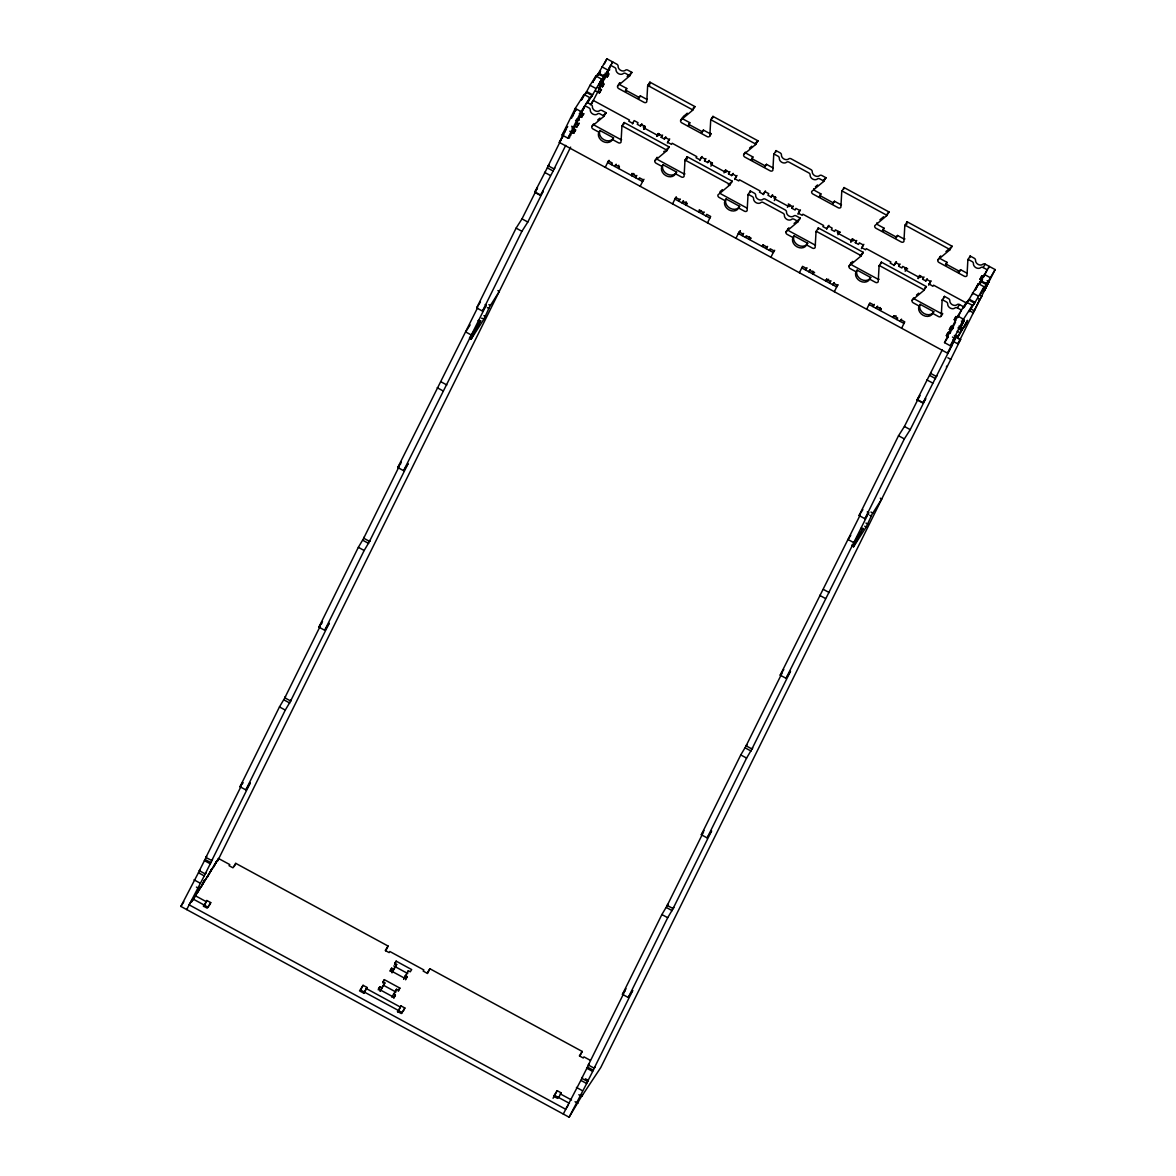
<?xml version="1.0" encoding="UTF-8"?>
<svg xmlns="http://www.w3.org/2000/svg" width="1176" height="1176" viewBox="0 0 1176 1176"><rect width="100%" height="100%" fill="white"/><g stroke="black" fill="none" stroke-linecap="round" stroke-linejoin="round"><path stroke-width="1.5" d="M942.682 313.801L941.256 316.021A2.205 1.779 32.5 0 1 938.536 316.565L932.7 313.404A7.747 6.218 32.5 0 1 923.145 315.3A7.747 6.218 32.5 0 1 919.117 306.025L913.296 302.864A2.205 1.779 32.5 0 1 912.135 300.218L923.954 290.34A2.205 1.779 32.5 0 0 924.262 289.928L879.222 265.467A2.205 1.779 32.5 0 0 879.089 265.967L878.207 281.784A2.205 1.779 32.5 0 1 875.473 282.328L869.652 279.168A7.747 6.218 32.5 0 1 860.097 281.064A7.747 6.218 32.5 0 1 856.054 271.788L850.233 268.628A2.205 1.779 32.5 0 1 849.087 265.982L860.905 256.103A2.205 1.779 32.5 0 0 861.2 255.692L816.173 231.246A2.205 1.779 32.5 0 0 816.026 231.745L815.144 247.548A2.205 1.779 32.5 0 1 812.41 248.092L806.589 244.931A7.747 6.218 32.5 0 1 797.034 246.828A7.747 6.218 32.5 0 1 793.006 237.552L787.185 234.391A2.205 1.779 32.5 0 1 786.024 231.745L797.842 221.867A2.205 1.779 32.5 0 0 798.151 221.456L794.05 219.236A2.205 1.779 32.5 0 0 791.698 219.309A4.425 3.557 32.5 0 1 786.994 219.442A4.425 3.557 32.5 0 1 784.377 215.326A2.205 1.779 32.5 0 0 783.069 213.268L763.239 202.507A2.205 1.779 32.5 0 0 760.887 202.566A4.425 3.557 32.5 0 1 756.168 202.713A4.425 3.557 32.5 0 1 753.566 198.597A2.205 1.779 32.5 0 0 752.258 196.539L748.171 194.319A2.205 1.779 32.5 0 0 748.024 194.819L747.142 210.636A2.205 1.779 32.5 0 1 744.408 211.166L738.587 208.005A7.747 6.218 32.5 0 1 729.032 209.901A7.747 6.218 32.5 0 1 725.004 200.64L719.168 197.465A2.205 1.779 32.5 0 1 718.021 194.819L729.84 184.941L732.266 181.207L687.225 156.746L685.108 160.083A2.205 1.779 32.5 0 0 684.961 160.583L684.079 176.4A2.205 1.779 32.5 0 1 681.345 176.944L675.524 173.783A7.747 6.218 32.5 0 1 665.969 175.68A7.747 6.218 32.5 0 1 661.941 166.404L656.12 163.243A2.205 1.779 32.5 0 1 654.958 160.583L666.777 150.719L669.217 146.971L624.177 122.524L622.045 125.847A2.205 1.779 32.5 0 0 621.913 126.347L621.031 142.164A2.205 1.779 32.5 0 1 618.297 142.708L612.476 139.547A7.747 6.218 32.5 0 1 602.92 141.443A7.747 6.218 32.5 0 1 598.878 132.168L593.057 129.007A2.205 1.779 32.5 0 1 591.91 126.361L593.321 124.127M623.971 124.009L624.03 123.024A2.205 1.779 32.5 0 1 624.177 122.524M711.23 133.814L709.819 136.034A2.205 1.779 32.5 0 1 707.085 136.578L681.845 122.877A2.205 1.779 32.5 0 1 680.698 120.217L692.517 110.353L694.942 106.604L649.916 82.158L647.785 85.48A2.205 1.779 32.5 0 0 647.638 85.98L646.756 101.797A2.205 1.779 32.5 0 1 644.036 102.341L618.796 88.641A2.205 1.779 32.5 0 1 617.635 85.995L619.767 82.658M649.593 85.613L649.769 82.658A2.205 1.779 32.5 0 1 649.916 82.158M686.975 159.23L687.093 157.246A2.205 1.779 32.5 0 1 687.225 156.746M709.819 136.034L710.701 120.217A2.205 1.779 32.5 0 1 710.848 119.717L712.965 116.38L758.005 140.841L755.565 144.575L743.761 154.453A2.205 1.779 32.5 0 0 744.908 157.114L770.148 170.814A2.205 1.779 32.5 0 0 772.867 170.27L773.749 154.453A2.205 1.779 32.5 0 1 773.896 153.953L777.997 156.173A2.205 1.779 32.5 0 1 779.291 158.231A4.425 3.557 32.5 0 0 781.908 162.347A4.425 3.557 32.5 0 0 786.612 162.214A2.205 1.779 32.5 0 1 788.978 162.141L808.809 172.901A2.205 1.779 32.5 0 1 810.117 174.959A4.425 3.557 32.5 0 0 812.719 179.075A4.425 3.557 32.5 0 0 817.438 178.943A2.205 1.779 32.5 0 1 819.79 178.87L823.891 181.089A2.205 1.779 32.5 0 1 823.582 181.501L811.763 191.379A2.205 1.779 32.5 0 0 812.91 194.025L838.15 207.726A2.205 1.779 32.5 0 0 840.884 207.182L841.766 191.379A2.205 1.779 32.5 0 1 841.898 190.879L886.939 215.326A2.205 1.779 32.5 0 1 886.63 215.737L874.826 225.616A2.205 1.779 32.5 0 0 875.973 228.262L901.213 241.962A2.205 1.779 32.5 0 0 903.932 241.418L904.814 225.601A2.205 1.779 32.5 0 1 904.961 225.101L950.002 249.562A2.205 1.779 32.5 0 1 949.693 249.974L937.875 259.852A2.205 1.779 32.5 0 0 939.036 262.498L964.261 276.198A2.205 1.779 32.5 0 0 966.995 275.654L967.877 259.837A2.205 1.779 32.5 0 1 968.024 259.337L972.111 261.557A2.205 1.779 32.5 0 1 973.419 263.615A4.425 3.557 32.5 0 0 976.021 267.731A4.425 3.557 32.5 0 0 980.74 267.599A2.205 1.779 32.5 0 1 983.092 267.525L987.193 269.745L985.341 273.479M712.774 117.879L712.818 116.88A2.205 1.779 32.5 0 1 712.965 116.38M750.082 192.467L750.141 191.482A2.205 1.779 32.5 0 1 750.288 190.982L754.389 193.202A2.205 1.779 32.5 0 1 755.683 195.26A4.425 3.557 32.5 0 0 758.299 199.376A4.425 3.557 32.5 0 0 763.003 199.244A2.205 1.779 32.5 0 1 765.37 199.17L785.2 209.945A2.205 1.779 32.5 0 1 786.509 211.989A4.425 3.557 32.5 0 0 789.111 216.105A4.425 3.557 32.5 0 0 793.829 215.972A2.205 1.779 32.5 0 1 796.181 215.899L800.268 218.119L797.842 221.867M775.822 152.116L775.881 151.116A2.205 1.779 32.5 0 1 776.028 150.616L780.114 152.836A2.205 1.779 32.5 0 1 781.423 154.894A4.425 3.557 32.5 0 0 784.024 159.01A4.425 3.557 32.5 0 0 788.743 158.878A2.205 1.779 32.5 0 1 791.095 158.804L810.94 169.579A2.205 1.779 32.5 0 1 812.234 171.637A4.425 3.557 32.5 0 0 814.85 175.738A4.425 3.557 32.5 0 0 819.554 175.606A2.205 1.779 32.5 0 1 821.921 175.533L826.008 177.752L823.582 181.501M818.099 229.394L818.158 228.409A2.205 1.779 32.5 0 1 818.29 227.909L863.331 252.355L860.905 256.103M843.824 189.027L843.883 188.042A2.205 1.779 32.5 0 1 844.03 187.543L889.071 211.989L886.63 215.737M881.147 263.63L881.206 262.645A2.205 1.779 32.5 0 1 881.353 262.145L926.394 286.591L923.954 290.34M906.828 224.249L906.946 222.279A2.205 1.779 32.5 0 1 907.093 221.779L952.119 246.225L949.693 249.974M941.256 316.021L942.138 300.203A2.205 1.779 32.5 0 1 942.285 299.704L946.386 301.923A2.205 1.779 32.5 0 1 947.68 303.981A4.425 3.557 32.5 0 0 950.296 308.097A4.425 3.557 32.5 0 0 955 307.965A2.205 1.779 32.5 0 1 957.367 307.891L961.453 310.111L959.16 314.771M944.21 297.866L944.269 296.881A2.205 1.779 32.5 0 1 944.416 296.367L948.503 298.601A2.205 1.779 32.5 0 1 949.811 300.659A4.425 3.557 32.5 0 0 952.413 304.775A4.425 3.557 32.5 0 0 957.132 304.628A2.205 1.779 32.5 0 1 959.484 304.555L963.585 306.774L962.894 308.171M969.95 257.5L969.994 256.515A2.205 1.779 32.5 0 1 970.141 256.015L974.242 258.235A2.205 1.779 32.5 0 1 975.536 260.293A4.425 3.557 32.5 0 0 978.153 264.409A4.425 3.557 32.5 0 0 982.857 264.262A2.205 1.779 32.5 0 1 985.223 264.188L995.131 269.583L972.581 313.918M989.031 281.284L984.209 290.795L989.09 281.226M471.003 339.276L480.646 320.725M853.423 546.899L863.111 528.362L853.894 542.695L848.072 539.534L850.748 535.315M481.572 318.211L484.071 318.872L489.657 306.657L499.33 291.383L497.874 290.59M851.865 545.62L853.614 546.722L866.389 526.657L872.077 514.265L881.75 499.006L880.295 498.212M601.656 80.13L603.112 80.923L601.862 83.128L606.698 73.618L605.478 75.632L603.979 74.941M581.826 112.764L577.137 121.804L581.826 112.764L580.371 111.985M606.493 74.073L605.037 73.279M964.247 320.386L959.543 329.471L964.247 320.386L962.424 319.402M571.507 118.232L574.403 112.352M578.827 1094.724L581.738 1096.297L582.532 1094.709L569.111 1117.2L180.869 906.417L200.067 869.593L199.361 870.71L205.183 873.871L205.903 872.754L186.69 909.592M240.022 786.729L279.462 706.923L285.518 696.692L284.812 697.809L290.634 700.97L291.354 699.852L285.283 710.083L245.843 789.89L240.022 786.729L242.712 782.496M318.902 627.117L358.342 547.325L364.398 537.094L363.693 538.211L369.514 541.372L370.234 540.254L364.163 550.486L324.723 630.292L318.902 627.117L322.489 621.501M369.514 541.372L408.087 463.653L403.603 470.679L397.782 467.519L477.662 307.612M476.662 307.921L516.102 228.129L521.997 218.868L537.505 187.837L534.668 192.276L540.49 195.436L543.327 190.997L527.818 222.029L521.923 231.29L482.483 311.081L476.662 307.921L480.44 301.997M571.639 126.229L574.549 127.817L567.935 138.18L562.113 135.019L575.255 108.427L584.119 94.536L589.94 97.696L587.368 102.885M199.361 870.71L206.653 856.29L205.932 857.407L211.768 860.567L212.474 859.45L205.183 873.871M205.932 857.407L241.418 785.627M284.812 697.809L320.298 626.014M363.693 538.211L399.178 466.416M534.668 192.276L548.942 164.684L548.222 165.801L554.058 168.962L554.763 167.845L540.49 195.436M950.384 348.728L947.562 353.182L559.32 142.399L563.833 133.256M564.245 132.418L565.068 130.756M548.222 165.801L561.437 139.062L559.32 142.399M561.849 138.239L562.672 136.578M563.495 134.902L563.907 134.079M564.73 132.418L565.156 131.55M565.965 129.919L566.376 129.095M567.2 127.434L567.596 126.596M572.815 116.042L573.388 114.895M574.05 113.543L574.461 112.72M575.284 111.058L575.696 110.221M562.143 137.959L562.745 136.754M581.547 99.725L581.488 100.092M581.752 99.328L582.737 97.329M582.928 96.932L584.119 94.536M582.723 98.005L581.929 99.387M601.745 79.189L591.263 97.049L592.057 95.447L586.236 92.287L585.442 93.889L590.014 85.275L595.923 76.014L601.745 79.189L598.584 85.569L603.861 76.94L598.04 73.779L594.571 79.38M593.351 81.203L592.763 82.408L593.292 81.57M593.748 80.409L595.923 76.014M594.468 79.586L593.909 80.6M598.04 73.779L597.246 75.367L606.889 58.8L616.812 64.18A2.205 1.779 32.5 0 1 618.12 66.238A4.425 3.557 32.5 0 0 620.722 70.354A4.425 3.557 32.5 0 0 625.441 70.222A2.205 1.779 32.5 0 1 627.793 70.148L631.894 72.368L629.454 76.117L617.635 85.995M598.481 74.867L599.231 73.353M598.599 75.102L600.568 71.104M604.435 63.783L606.889 58.8M403.603 470.679L486.261 305.157L485.173 304.569M567.935 138.18L581.076 111.588L589.94 97.696M191.247 902.065L192.835 898.876L204.021 904.947L203.316 906.064L207.196 908.166L210.739 902.609L206.858 900.507L203.786 906.402L206.858 900.507M211.768 860.567L250.326 782.848L245.843 789.89M290.634 700.97L329.207 623.251L324.723 630.292M569.772 131.212L573.653 133.314L575.226 130.124L573.285 129.066L574.741 126.141L576.857 122.804L578.798 123.862L579.195 123.068M574.741 126.141L576.681 127.199L578.254 124.009L576.313 122.951L580.665 114.631M579.606 116.306L581.547 117.35L583.12 114.16L581.179 113.102L584.854 105.664L588.955 107.883A2.205 1.779 32.5 0 1 590.264 109.941A4.425 3.557 32.5 0 0 592.866 114.057A4.425 3.557 32.5 0 0 597.584 113.91A2.205 1.779 32.5 0 1 599.936 113.852L604.023 116.071A2.205 1.779 32.5 0 1 603.729 116.483L591.91 126.361M192.585 900.331L218.56 858.509L229.761 864.58L229.055 865.698L232.936 867.8L235.759 863.36L388.095 946.048L385.728 950.84M554.058 168.962L565.715 145.368M569.272 138.165L569.698 137.313M570.331 136.004L570.977 134.711M571.624 133.417L572.05 132.55M573.285 129.066L576.857 122.804M581.179 113.102L584.913 106.516M586.295 103.723L586.986 102.327L591.072 104.546A2.205 1.779 32.5 0 1 592.381 106.604A4.425 3.557 32.5 0 0 594.997 110.72A4.425 3.557 32.5 0 0 599.701 110.588A2.205 1.779 32.5 0 1 602.053 110.515L606.154 112.734L603.729 116.483M573.271 130.404L572.256 132.124M573.462 130.007L574.447 128.022M195.731 895.303L191.6 901.874M196.127 894.495L200.111 887.086L199.317 888.688L196.407 887.101M202.39 883.867L204.595 880.06L201.449 886.439M581.547 117.35L583.869 113.616M207.344 877.178L211.915 868.579L211.121 870.167M214.194 865.36L216.399 861.538L213.635 867.124M603.861 76.94L603.067 78.527L612.725 61.96L611.902 63.622M591.249 104.105L592.454 102.003M218.56 858.509L197.509 892.613M591.66 103.606L600.392 86.906M595.512 90.846L599.393 92.948L600.965 89.758L599.025 88.7L602.715 82.511M603.876 75.146L607.272 76.984L608.859 73.794L606.919 72.736L610.594 65.297L614.695 67.517A2.205 1.779 32.5 0 1 615.989 69.575A4.425 3.557 32.5 0 0 618.605 73.691A4.425 3.557 32.5 0 0 623.309 73.544A2.205 1.779 32.5 0 1 625.676 73.485L629.763 75.705A2.205 1.779 32.5 0 1 629.454 76.117M570.625 147.132L217.369 861.449M599.025 88.7L603.685 80.247M609.727 68.017L604.42 79.38M600.466 85.775L602.406 86.833L603.994 83.643L600.113 81.526M209.166 905.799L210.739 902.609M234.186 866.55L235.759 863.36M605.258 167.345L608.418 160.95L612.299 163.067L611.505 164.655M632.467 123.98L634.143 120.584L638.024 122.701L637.245 124.288L640.479 126.052L641.89 123.833M618.62 168.521L619.414 166.933L615.533 164.816L614.739 166.419L616.165 164.199M640.479 126.052L641.273 124.45L645.154 126.567L643.772 129.36M644.242 128.89L644.977 127.39M631.924 175.812L633.1 173.416M656.708 136.387L658.09 133.594L661.97 135.696L661.177 137.298L664.425 139.047L665.837 136.828M657.178 135.916L658.369 133.52A1.661 0.985 26.3 0 1 659.295 135.137A1.661 0.985 26.3 0 1 657.296 135.181L644.36 128.155A1.661 0.985 26.3 0 1 645.007 126.302M638.686 179.413L639.479 177.811L643.36 179.928L640.2 186.308M664.425 139.047L665.204 137.46L669.085 139.562L667.409 142.958M672.554 203.874L675.715 197.494L679.596 199.597L678.802 201.199L680.213 198.979M699.764 160.524L701.44 157.128L705.321 159.23L704.542 160.833L707.776 162.582L709.187 160.362M686.387 204.595L686.99 203.389A1.661 0.985 26.3 0 1 686.108 201.699M707.776 162.582L708.555 160.994L712.45 163.096L710.921 166.183M699.338 211.621L699.926 210.416A1.661 0.985 26.3 0 0 701.499 210.666M724.004 172.916L725.386 170.123L729.267 172.225L728.473 173.827L731.707 175.577L733.133 173.357M724.622 172.152L725.665 170.05A1.661 0.985 26.3 0 1 726.577 171.681A1.661 0.985 26.3 0 1 724.592 171.725L711.656 164.699A1.661 0.985 26.3 0 1 712.141 162.788M705.982 215.943L706.761 214.355L710.657 216.458L707.496 222.852M731.707 175.577L732.501 173.989L736.382 176.091L734.706 179.487M366.941 987.414L363.869 993.308L366.941 987.414L363.061 985.312L360.694 990.089L398.15 1010.331L397.429 1011.448L401.325 1013.55L404.853 1007.994L400.972 1005.892L397.9 1011.786L400.972 1005.892M735.955 238.316L739.116 231.922L742.997 234.024L742.218 235.626L743.629 233.407M738.793 233.862L740.365 230.672M763.327 194.643L764.856 191.556L768.737 193.658L767.943 195.26L771.191 197.009L772.603 194.79M745.452 237.376L746.245 235.788L750.126 237.89L749.332 239.492L750.391 237.817A1.661 0.985 26.3 0 1 749.45 236.905M378.275 989.898L379.863 986.693L381.803 987.752L384.861 982.945L382.92 981.887L384.346 979.667L399.869 988.09L398.296 991.28M749.803 239.022L750.391 237.831L751.199 238.272M382.759 982.857L384.346 979.667M771.191 197.009L771.97 195.422L775.851 197.524L774.322 200.611M380.215 990.942L381.803 987.752M390.079 971.376L391.667 968.186L393.607 969.23L396.665 964.423L394.724 963.365L396.15 961.145L411.673 969.583L410.262 971.802L408.322 970.744L403.677 978.755M384.861 982.945L380.201 991.339M394.563 964.335L396.15 961.145M392.02 972.434L393.607 969.23M396.665 964.423L392.005 972.817M762.739 246.049L763.18 245.152M391.873 997.263L396.518 989.266L398.458 990.31L399.869 988.09M394.151 994.043L396.518 989.266M393.813 998.321L395.386 995.131L393.445 994.073M406.734 973.934L408.322 970.744M405.617 979.799L407.19 976.609L405.25 975.565M787.42 207.344L788.802 204.55L792.683 206.653L791.889 208.255L795.123 210.004L795.917 208.417L799.798 210.519L797.975 214.208M788.185 206.27L789.081 204.477L788.273 204.036M769.398 250.37L770.177 248.783L774.058 250.885L770.897 257.279M403.28 1011.198L404.853 1007.994M427.52 973.537L429.887 968.745L582.208 1051.447L579.841 1056.224M799.386 272.729L802.532 266.349L806.413 268.451L805.633 270.054L807.045 267.834M826.743 229.07L828.272 225.983L832.152 228.085L831.358 229.688L834.592 231.437L835.386 229.849L839.267 231.951L837.885 234.744M813.219 273.449L813.807 272.244A1.661 0.985 26.3 0 1 812.807 271.097M838.797 233.377L839.546 231.878L840.355 232.319M826.743 279.271L825.684 280.932L826.743 279.271A1.661 0.985 26.3 0 0 828.683 279.3M850.836 241.771L852.203 238.978L856.099 241.08L855.305 242.682L858.539 244.432L859.333 242.844L863.213 244.946L861.391 248.636M850.909 242.094L852.482 238.904M834.328 291.692L837.474 285.312L833.593 283.21L832.799 284.798L834.225 282.578M861.685 248.048L863.845 244.329M866.668 309.259L869.828 302.879L873.709 304.981L872.93 306.583L874.341 304.363M894.039 265.6L895.568 262.513L899.449 264.615L898.655 266.217L901.889 267.981L902.683 266.379L906.564 268.481L905.182 271.274M895.274 264.071L896.45 261.675M880.515 309.979L881.103 308.788A1.661 0.985 26.3 0 1 880.089 307.524M906.093 269.907L906.843 268.422L907.652 268.848M893.451 317.005L894.039 315.8A1.661 0.985 26.3 0 0 896.038 315.771M896.862 319.578L897.655 317.99L893.775 315.874L892.981 317.476L894.039 315.8M918.118 278.3L919.5 275.507L923.395 277.624L922.601 279.212L925.835 280.976L927.247 278.756M918.206 278.639L919.779 275.449M901.61 328.236L904.77 321.856L900.889 319.74L900.096 321.342L901.522 319.122M925.835 280.976L926.629 279.374L930.51 281.49L928.687 285.18M966.687 303.143L933.597 285.195L932.891 286.297L929.275 283.975M553.043 1098.266L557.189 1090.696L561.07 1092.798L558.703 1097.59M948.312 336.718L946.371 335.66L947.944 332.47L949.649 333.396M953.457 327.266L951.325 330.603L949.385 329.545L950.972 326.355L952.913 327.398M955.706 320.489L954.25 319.696L955.838 316.506L957.778 317.564M946.371 335.66L948.591 332.132M563.275 1114.04L582.487 1077.216L581.782 1078.318L587.603 1081.479L588.309 1080.377L585.398 1078.789M622.442 994.337L661.882 914.546L667.939 904.315L667.233 905.417L673.054 908.578L673.76 907.475L667.703 917.706L628.263 997.498L622.442 994.337L626.029 988.707M701.322 834.74L740.762 754.933L746.819 744.717L746.113 745.819L751.934 748.98L752.64 747.877L746.584 758.094L707.144 837.9L701.322 834.74L704.012 830.521M751.934 748.98L790.507 671.261L786.024 678.302L780.202 675.142L860.082 515.22M859.083 515.544L898.523 435.737L904.418 426.476L919.911 395.445L917.089 399.884L922.91 403.045L925.747 398.605L910.239 429.637L904.344 438.898L864.904 518.704L859.083 515.544L862.861 509.62M922.91 403.045L956.97 335.425L950.355 345.803L944.534 342.642L957.676 316.035L966.525 302.159L972.361 305.319L969.2 311.699L974.478 303.07L968.657 299.909L965.334 305.216M581.782 1078.318L589.058 1063.912L588.353 1065.015L594.174 1068.176L594.894 1067.073L587.603 1081.479M588.353 1065.015L623.839 993.235M667.233 905.417L703.513 832.005M746.113 745.819L782.393 672.407M917.089 399.884L942.299 349.831M949.973 333.337L950.796 331.691M953.56 326.075L955.544 322.077M957.999 317.094L958.925 315.241M952.736 328.721L953.192 327.81M963.967 307.333L966.525 302.159M964.893 306.113L963.997 307.568M968.657 299.909L967.863 301.497L978.329 283.636L984.165 286.797L981.005 293.177L986.282 284.548L980.461 281.387L977.285 286.4M972.493 294.5L973.184 293.103M981.931 280.388L979.99 279.329L981.563 276.139L983.739 276.728M975.58 289.222L975.183 290.016L977.183 286.253M975.771 288.826L976.756 286.826M976.947 286.429L978.329 283.636M979.99 279.329L982.21 275.801M976.595 287.797L975.977 288.767M980.461 281.387L979.667 282.99L989.31 266.408L988.487 268.084M980.652 282.99L981.313 281.623M981.872 280.505L982.548 279.226M984.194 275.801L984.885 274.405M569.111 1117.2L588.309 1080.377M786.024 678.302L868.682 512.78L867.227 511.986M950.355 345.803L963.497 319.196L972.361 305.319M594.174 1068.176L632.747 990.457L628.263 997.498M673.054 908.578L711.627 830.859L707.144 837.9M947.562 353.182L954.133 339.879L953.163 339.349M974.478 303.07L973.684 304.657L984.165 286.797M954.912 335.498L957.823 337.071L963.1 327.354L962.321 328.957M965.378 324.135L967.583 320.328L964.438 326.693M986.282 284.548L985.488 286.15L995.131 269.583M954.883 342.26L957.793 343.848L960.086 339.541L979.873 299.512L977.918 298.454M581.738 1096.297L600.745 1067.573L960.63 339.408L957.72 337.821M574.99 111.176L575.667 109.927M599.716 72.368L600.348 71.222M866.183 527.01L864.727 526.216M583.164 97.108L586.236 92.287M574.844 111.47L575.902 109.809M562.113 135.019L565.009 130.492M567.479 126.596L565.421 129.845L566.376 129.36M592.057 95.447L587.397 103.106M606.919 72.736L609.036 69.413L609.771 69.81M606.404 74.264L607.463 72.603L608.551 73.191M576.313 122.951L577.372 121.29L575.564 120.29M607.272 76.984L608.698 74.764M590.455 104.782L593.248 100.401L629.483 120.084L628.763 121.187L632.644 123.304L633.364 122.186M576.681 127.199L578.798 123.862M602.406 86.833L603.832 84.613M573.653 133.314L575.784 129.977L571.904 127.875M599.393 92.948L601.509 89.611L597.629 87.509M470.135 324.899L465.652 331.926L471.473 335.087L480.616 320.754M482.483 311.081L486.261 305.157M598.878 132.168L599.951 130.507L613.534 137.871L612.476 139.547M625.25 91.434A7.747 6.218 32.5 0 1 625.676 90.14L626.749 88.465L620.913 85.304A2.205 1.779 32.5 0 1 619.678 82.893M471.106 339.232L483.762 319.402M397.782 467.519L401.369 461.889M399.987 464.785L400.693 463.682M638.509 98.637A7.747 6.218 32.5 0 0 639.274 97.505L640.332 95.844L646.153 99.004A2.205 1.779 32.5 0 0 647.344 99.328M621.913 126.347L624.03 123.024M647.638 85.98L649.769 82.658M609.036 160.333L607.625 162.553L642.566 181.516L643.978 179.296M321.107 624.397L321.812 623.28M242.227 783.995L242.932 782.878M634.408 174.033A1.661 0.985 26.3 0 1 632.629 173.886L631.571 175.547L632.35 173.96L636.231 176.062L635.452 177.664L636.863 175.43M661.177 137.298L662.602 135.064M654.958 160.583L656.384 158.363M680.698 120.217L682.109 117.997M669.717 138.93L667.586 142.267L671.481 144.369L672.187 143.266L696.765 156.614L696.06 157.731L699.94 159.833L702.072 156.496M180.869 906.417L183.809 901.801M192.835 898.876L189.057 904.8L565.641 1109.247L568.478 1104.808M661.941 166.404L662.999 164.728L676.597 172.108L675.524 173.783M688.298 125.67A7.747 6.218 32.5 0 1 688.739 124.362L689.798 122.701L683.976 119.54A2.205 1.779 32.5 0 1 682.756 117.056M701.558 132.873A7.747 6.218 32.5 0 0 702.322 131.741L703.395 130.08L709.216 133.241A2.205 1.779 32.5 0 0 710.907 133.491M684.961 160.583L687.093 157.246M710.701 120.217L712.818 116.88M676.332 196.862L674.921 199.082L709.863 218.06M704.542 160.833L705.953 158.613M683.447 200.729L682.036 202.948L682.83 201.361L686.71 203.463L685.917 205.065L686.99 203.389M704.159 211.974L702.748 214.194L703.527 212.591L699.646 210.489L698.867 212.092L699.926 210.416L699.117 209.975M728.473 173.827L729.899 171.608M743.761 154.453L745.172 152.233M737.014 175.474L734.882 178.796L738.763 180.913L739.484 179.796L760.196 191.026L759.475 192.144L763.371 194.246L765.488 190.924M725.004 200.64L726.062 198.964L739.645 206.344L738.587 208.005M751.361 159.907A7.747 6.218 32.5 0 1 751.787 158.598L752.861 156.937L747.039 153.777A2.205 1.779 32.5 0 1 745.819 152.365M764.62 167.11A7.747 6.218 32.5 0 0 765.385 165.978L766.443 164.317L772.264 167.477A2.205 1.779 32.5 0 0 773.176 167.771M748.024 194.819L750.288 190.982M773.749 154.453L776.028 150.616M739.748 231.304L738.322 233.524L773.264 252.487L774.69 250.267M763.342 244.843L762.268 246.519L763.062 244.917L766.943 247.019L766.149 248.621L767.575 246.401M791.889 208.255L793.315 206.035M786.024 231.745L788.89 227.791M800.43 209.887L798.313 213.224L802.194 215.326L802.899 214.223L823.597 225.469L822.891 226.586L826.772 228.688L828.904 225.351M793.006 237.552L794.065 235.891L807.662 243.27L806.589 244.931M819.363 196.833A7.747 6.218 32.5 0 1 819.804 195.525L820.863 193.864L815.042 190.688A2.205 1.779 32.5 0 1 813.733 188.733M832.623 204.021A7.747 6.218 32.5 0 0 833.387 202.904L834.445 201.228L840.281 204.389A2.205 1.779 32.5 0 0 841.472 204.712M816.026 231.745L818.29 227.909M841.766 191.379L844.03 187.543M810.279 269.583L808.867 271.803L809.647 270.215L813.527 272.317L812.748 273.92L813.807 272.244L814.615 272.685M363.061 985.312L359.518 990.868L363.399 992.97L364.104 991.853M388.095 946.048L385.258 950.502L389.138 952.604L389.844 951.502L423.875 969.965L423.169 971.082L427.05 973.184L429.887 968.745M379.863 986.693L378.437 988.928L393.975 997.351L395.386 995.131M391.667 968.186L390.241 970.406L405.779 978.829L407.19 976.609M830.991 280.829L829.565 283.048L830.359 281.446L826.478 279.344M855.305 242.682L856.716 240.463M849.087 265.982L851.203 262.645M838.106 284.695L836.68 286.915L801.753 267.937M403.647 979.138L405.955 975.536M856.054 271.788L857.128 270.127L870.71 277.507L869.652 279.168M882.426 231.055A7.747 6.218 32.5 0 1 882.853 229.761L883.926 228.085L878.09 224.925A2.205 1.779 32.5 0 1 876.796 222.881M895.686 238.258A7.747 6.218 32.5 0 0 896.45 237.14L897.508 235.465L903.33 238.625A2.205 1.779 32.5 0 0 904.932 238.904M879.089 265.967L881.353 262.145M904.814 225.601L907.093 221.779M896.185 261.895L894.069 265.217L890.188 263.115L890.893 261.998L866.3 248.65L865.595 249.768L861.714 247.651M898.655 266.217L900.081 263.997M877.575 306.113L876.164 308.332L876.943 306.745L880.824 308.847L880.045 310.449L881.103 308.788M922.601 279.212L924.013 276.992M912.135 300.218L913.561 297.984M937.875 259.852L940.741 255.898M929.011 284.195L931.127 280.858M919.117 306.025L920.176 304.349L933.773 311.728L932.7 313.404M945.475 265.291A7.747 6.218 32.5 0 1 945.916 263.997L946.974 262.321L941.153 259.161A2.205 1.779 32.5 0 1 939.859 256.985M958.734 272.494A7.747 6.218 32.5 0 0 959.498 271.362L960.572 269.701L966.393 272.861A2.205 1.779 32.5 0 0 967.289 273.155M942.138 300.203L944.416 296.367M967.877 259.837L970.141 256.015M957.367 307.891L959.484 304.555M983.092 267.525L985.223 264.188M954.25 319.696L955.676 317.476M949.385 329.545L951.516 326.208M944.534 342.642L948.253 336.806M963.085 322.253L964.144 320.578L962.688 319.798M988.81 281.887L987.752 283.548L986.297 282.755M931.348 372.307L930.642 373.409L936.463 376.57L937.184 375.467M979.152 300.615L981.989 296.176L980.049 295.117M954.677 339.732L955.382 338.629L952.472 337.042M977.579 303.82L978.285 302.702M960.91 331.162L966.804 321.915M951.266 346.655L951.972 345.538M959.395 333.881L960.116 332.779L957.19 331.191M966.01 323.518L966.716 322.4L957.823 337.071M974.875 309.611L974.169 310.729L971.244 309.141M957.793 343.848L960.63 339.408M946.357 366.986L947.062 365.883M864.904 518.704L868.682 512.78M780.202 675.142L783.789 669.511M557.189 1090.696L553.646 1096.253L557.527 1098.355L558.232 1097.252M582.208 1051.447L579.371 1055.886L583.252 1057.988L583.972 1056.886L590.367 1060.355M624.647 991.603L625.353 990.501M561.07 1092.798L560.349 1093.915L571.551 1099.986M471.223 339.055L469.445 338.012M862.846 528.641L861.391 527.848M627.146 76.484L627.896 75.867M628.631 75.249L629.366 74.632M630.101 74.014L631.585 72.78A2.205 1.779 32.5 0 0 631.894 72.368M597.731 119.937L598.466 119.32M599.201 118.703L599.936 118.085M603.626 114.998L605.846 113.146A2.205 1.779 32.5 0 0 606.154 112.734M683.565 116.277L684.3 115.66M685.035 115.042L685.784 114.425M686.519 113.807L687.254 113.19M693.164 108.251L694.634 107.016A2.205 1.779 32.5 0 0 694.942 106.604M663.734 151.704L664.469 151.087M665.954 149.852L668.909 147.382A2.205 1.779 32.5 0 0 669.217 146.971M749.568 148.044L750.317 147.426M751.052 146.809L751.787 146.191M755.477 143.105L757.697 141.252A2.205 1.779 32.5 0 0 758.005 140.841M720.153 191.482L720.888 190.865M721.623 190.262L722.358 189.645M728.267 184.706L729.002 184.088M729.752 183.471L730.487 182.853M731.222 182.236L731.957 181.618A2.205 1.779 32.5 0 0 732.266 181.207M815.365 186.808L816.1 186.19M816.835 185.573L817.585 184.955M823.494 180.016L824.229 179.399M824.964 178.781L825.699 178.164A2.205 1.779 32.5 0 0 826.008 177.752M794.065 223.469L794.8 222.852M795.535 222.235L796.27 221.617M797.754 220.382L799.974 218.53A2.205 1.779 32.5 0 0 800.268 218.119M879.898 219.809L880.633 219.192M881.368 218.574L882.118 217.957M882.853 217.339L883.588 216.722M887.277 213.635L888.762 212.4A2.205 1.779 32.5 0 0 889.071 211.989M851.953 262.027L852.688 261.41M860.068 255.236L860.803 254.619M861.552 254.001L863.022 252.766A2.205 1.779 32.5 0 0 863.331 252.355M945.916 251.576L946.651 250.958M947.386 250.341L948.121 249.724M949.605 248.489L951.81 246.637A2.205 1.779 32.5 0 0 952.119 246.225M916.486 295.029L917.221 294.412M917.956 293.794L918.691 293.177M924.601 288.238L926.085 287.003A2.205 1.779 32.5 0 0 926.394 286.591M647.785 85.48L692.826 109.941A2.205 1.779 32.5 0 1 692.517 110.353M710.848 119.717L755.874 144.163A2.205 1.779 32.5 0 1 755.565 144.575M601.818 66.767L607.639 69.928M984.238 274.375L990.06 277.536M982.107 276.007L983.695 276.86M987.09 280.696L988.913 281.681M986.752 282.755L987.855 283.357M598.658 73.147L604.493 76.308M981.078 280.755L986.899 283.916M625.676 90.14L639.274 97.505M688.739 124.362L702.322 131.741M751.787 158.598L765.385 165.978M819.804 195.525L833.387 202.904M882.853 229.761L896.45 237.14M945.916 263.997L959.498 271.362M983.709 287.547L985.532 288.532L984.474 290.193L982.519 289.149M590.014 85.275L595.835 88.435M972.434 292.897L978.256 296.058M586.853 91.669L592.689 94.83M969.274 299.277L975.095 302.438M970.376 311.228L973.287 312.816M622.045 125.847L667.086 150.308A2.205 1.779 32.5 0 1 666.777 150.719M685.108 160.083L730.149 184.529A2.205 1.779 32.5 0 1 729.84 184.941M575.255 108.427L581.076 111.588M957.676 316.035L963.497 319.196M580.268 112.176L583.663 114.028M579.312 113.646L580.768 114.439M961.365 321.063L963.173 322.048M576.99 118.82L579.415 120.143M958.91 326.178L960.851 327.237L959.792 328.898L957.97 327.913M951.752 326.34L953.089 327.06M948.488 332.323L949.458 332.852M954.309 335.483L956.25 336.542M957.161 337.968L960.086 339.541M631.821 173.445L632.629 173.886M869.035 304.481L903.977 323.444M947.856 357.769L950.767 359.356M547.355 167.874L553.19 171.034M929.775 375.497L935.596 378.657M544.532 172.328L550.353 175.489M926.938 379.936L932.774 383.097M535.212 192.129L541.034 195.289M917.633 399.752L923.454 402.912M521.997 218.868L527.818 222.029M904.418 426.476L910.239 429.637M516.102 228.129L521.923 231.29M898.523 435.737L904.344 438.898M488.907 304.657L490.363 305.437M870.96 512.075L872.783 513.059M487.29 307.612L488.746 308.391M869.711 515.22L871.166 516.014M483.924 315.653L485.379 316.447M865.977 523.07L867.8 524.055M478.97 320.239L480.44 321.033M478.029 320.607L480.22 321.798M861.17 528.612L862.625 529.406M469.665 337.247L471.488 338.232M852.085 544.856L853.908 545.84M441 381.803L446.821 384.964M823.42 589.411L829.242 592.572M437.222 387.727L443.043 390.888M819.643 595.335L825.464 598.496M362.825 540.284L368.647 543.444M745.246 747.907L751.067 751.067M358.342 547.325L364.163 550.486M740.762 754.933L746.584 758.094M283.945 699.882L289.766 703.042M666.366 907.505L672.187 910.665M279.462 706.923L285.283 710.083M661.882 914.546L667.703 917.706M205.065 859.48L210.886 862.655M587.486 1067.102L593.307 1070.263M204.359 860.597L210.181 863.757M586.78 1068.22L592.601 1071.38M393.784 965.937L407.763 973.522M198.494 872.783L204.315 875.944M580.915 1080.406L586.736 1083.566M194.011 879.824L199.832 882.985M576.431 1087.432L582.252 1090.593M383.523 985.297L395.945 992.044M575.049 1101.736L577.96 1103.308M194.951 895.539L206.153 901.61M366.236 988.531L400.266 1007.009M204.492 905.285L208.373 907.402M398.605 1010.684L402.486 1012.786M554.822 1095.488L569.419 1103.323M906.843 268.422A1.661 0.985 26.3 0 0 904.844 268.451A1.661 0.985 26.3 0 0 905.77 270.083L918.721 277.11A1.661 0.985 26.3 0 0 920.279 275.787M839.546 231.878A1.661 0.985 26.3 0 0 837.562 231.922A1.661 0.985 26.3 0 0 838.473 233.554L851.424 240.58A1.661 0.985 26.3 0 0 853.1 239.36M619.193 166.507A1.661 0.985 26.3 0 1 618.767 165.228M775.557 197.215A1.661 0.985 26.3 0 0 775.072 199.111L788.008 206.138A1.661 0.985 26.3 0 0 790.007 206.094A1.661 0.985 26.3 0 0 789.081 204.477M640.332 95.844A7.747 6.218 32.5 0 1 638.112 98.108M626.22 91.184A7.747 6.218 32.5 0 1 626.749 88.465M703.395 130.08A7.747 6.218 32.5 0 1 701.161 132.344M689.268 125.42A7.747 6.218 32.5 0 1 689.798 122.701M766.443 164.317A7.747 6.218 32.5 0 1 764.635 166.331M752.464 160.627A7.747 6.218 32.5 0 1 752.861 156.937M834.445 201.228A7.747 6.218 32.5 0 1 833.02 202.992M820.378 197.068A7.747 6.218 32.5 0 1 820.863 193.864M897.508 235.465A7.747 6.218 32.5 0 1 896.421 236.92M883.441 231.29A7.747 6.218 32.5 0 1 883.926 228.085M960.572 269.701A7.747 6.218 32.5 0 1 957.911 272.171M946.445 265.041A7.747 6.218 32.5 0 1 946.974 262.321M942.535 313.433A2.205 1.779 32.5 0 1 940.653 313.228L915.413 299.527A2.205 1.779 32.5 0 1 914.208 298.116M879.104 279.285A2.205 1.779 32.5 0 1 877.605 278.991L852.365 265.291A2.205 1.779 32.5 0 1 851.145 262.807M815.527 245.064A2.205 1.779 32.5 0 1 814.542 244.755L789.302 231.055A2.205 1.779 32.5 0 1 788.038 228.732M747.333 208.123A2.205 1.779 32.5 0 1 746.539 207.843L721.3 194.143A2.205 1.779 32.5 0 1 720.006 192.335M684.991 173.901A2.205 1.779 32.5 0 1 683.476 173.607L658.237 159.907A2.205 1.779 32.5 0 1 657.09 157.261M621.604 139.694A2.205 1.779 32.5 0 1 620.413 139.371L595.188 125.67A2.205 1.779 32.5 0 1 593.924 124.083M933.773 311.728A7.747 6.218 32.5 0 1 924.218 313.625A7.747 6.218 32.5 0 1 920.176 304.349M870.71 277.507A7.747 6.218 32.5 0 1 861.155 279.403A7.747 6.218 32.5 0 1 857.128 270.127M807.662 243.27A7.747 6.218 32.5 0 1 798.107 245.167A7.747 6.218 32.5 0 1 794.065 235.891M739.645 206.344A7.747 6.218 32.5 0 1 730.09 208.24A7.747 6.218 32.5 0 1 726.062 198.964M676.597 172.108A7.747 6.218 32.5 0 1 667.042 174.004A7.747 6.218 32.5 0 1 662.999 164.728M613.534 137.871A7.747 6.218 32.5 0 1 603.979 139.768A7.747 6.218 32.5 0 1 599.951 130.507"/></g></svg>
